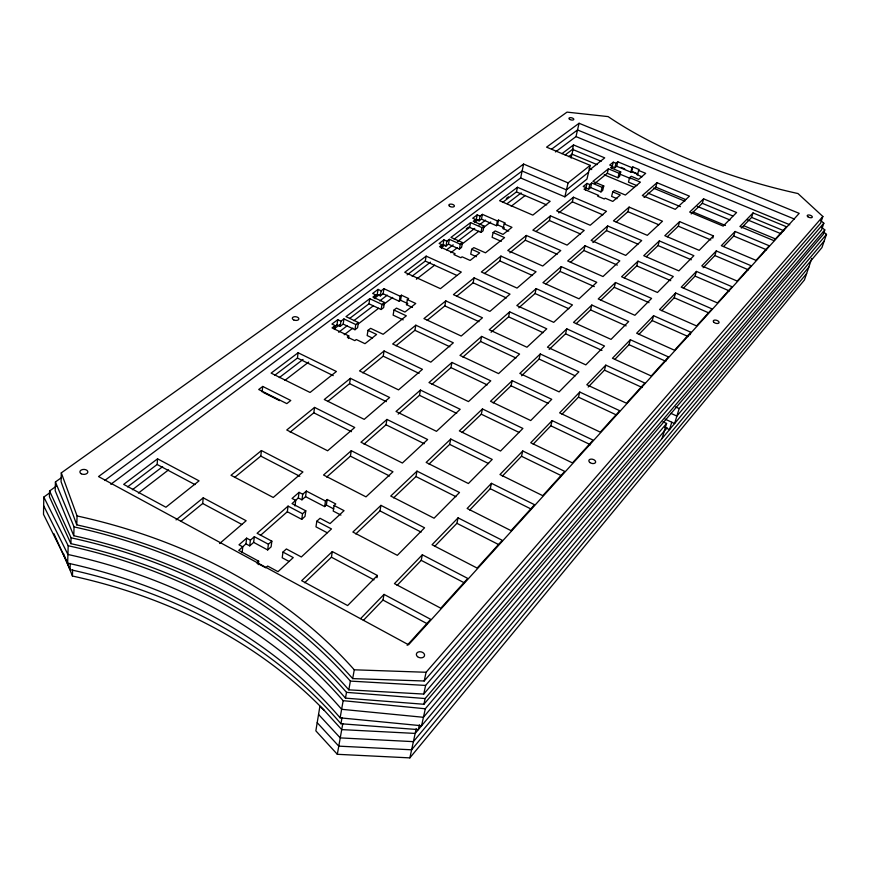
<?xml version="1.0" encoding="UTF-8"?>
<svg xmlns="http://www.w3.org/2000/svg" width="870" height="870" viewBox="0 0 870 870"><rect width="100%" height="100%" fill="white"/><g stroke="black" fill="none" stroke-linecap="round" stroke-linejoin="round"><path stroke-width="1.3" d="M50.416 492.311L43.815 497.074L43.5 514.333L67.653 563.129A683.526 520.042 -26.4 0 1 340.126 717.837L421.569 725.743L425.31 708.767L666.594 423.451L662.951 421.754M56.191 486.232L49.579 490.995L49.449 496.803L70.883 543.663A687.365 520.782 -25.2 0 1 345.466 698.142L423.897 704.265L823.27 234.356L824.793 229.919L821.737 227.342M60.943 478.011L55.419 481.969L55.212 490.734L73.765 535.746A686.571 519.738 -24.6 0 1 348.816 689.845L423.733 694.075L821.541 229.908L823.825 223.22L820.812 220.567M61.302 472.878L61.074 481.708L76.756 524.86A686.995 519.042 -23.8 0 1 352.687 678.611L424.201 680.992L820.573 223.198L822.857 216.478L797.964 193.542A256.617 99.55 15.5 0 1 608.108 116.602L567.033 112.121L61.302 472.878L77.071 515.953L76.756 524.86M67.653 563.129L68.186 545.74L43.815 497.074M419.394 724.819L418.35 729.604L340.931 723.753A676.947 516.932 -26.6 0 0 70.057 569.622L70.252 563.488M70.883 543.663L71.068 537.812L49.579 490.995M823.422 231.855L826.5 234.367L821.954 247.558L415.175 733.421L341.725 729.604L324.401 710.507A670.498 513.855 -26.7 0 0 72.438 576.027L72.634 569.959M73.765 535.746L74.059 526.905L55.419 481.969M127.585 486.895L157.144 464.482L157.546 458.827L199.056 480.849L165.92 507.232L123.681 484.372L157.546 458.827M180.808 521.369L202.699 503.502L203.232 497.825L246.145 520.749L219.61 543.532M242.121 552.57L242.773 546.86L238.989 544.816L246.634 538.138L250.397 540.172L249.723 545.86L245.971 543.837L246.634 538.138M262.109 391.848L262.74 386.443L290.787 400.494L286.817 403.626L258.705 389.51L262.74 386.443M234.606 477.467L260.782 456.097L261.435 450.562L302.934 471.975L273.245 497.466L231.007 475.281L261.435 450.562M253.659 542.391L254.344 536.703L268.406 544.25L267.677 549.938L253.659 542.391L249.723 545.86M258.249 564.619L258.673 561.193L238.75 550.395L245.971 543.837M340.931 515.083L333.21 511.06L334.08 505.492L335.776 503.947L327.185 499.489L325.478 501.022L306.338 491.071L302.727 494.247L299.073 492.344L298.301 497.923L292.048 503.621L305.794 510.831L302.542 513.735L288.068 506.122L257.096 533.277L271.842 541.173L271.114 546.849L267.677 549.938M274.8 375.231L297.42 358.07L298.106 352.763L336.407 371.49L310.068 392.468L271.125 373.121L298.106 352.763M260.402 535.442L287.317 511.734L288.068 506.122M327.229 532.766L315.973 526.839L316.81 521.228L331.481 528.938L301.335 556.974L286.382 548.959L282.967 552.069L282.206 557.757L289.036 561.433M294.974 505.97L295.735 500.38L292.07 498.466L299.073 492.344M290.167 432.118L313.809 412.815L314.57 407.421L354.732 427.485L327.631 450.769L286.763 429.997L314.57 407.421M298.301 497.923L301.944 499.826L302.727 494.247M287.317 511.734L301.749 519.336L302.542 513.735M301.944 499.826L305.555 496.639L306.338 491.071M305.794 510.831L305 516.421L301.749 519.336M334.558 329.491L335.124 325.587L331.938 324.064L337.756 319.692L340.931 321.204L343.944 318.931L355.765 324.553L358.396 322.531L345.988 316.637L369.761 298.693L381.974 304.413L384.486 302.488L372.893 297.062L375.742 294.908L372.643 293.462L378.058 289.395L381.147 290.83L383.953 288.709L400.102 296.213L401.429 295.191L408.672 298.562L407.356 299.584L406.475 304.652L412.456 307.436M334.102 327.066L337.005 324.869L337.756 319.692M337.005 324.869L340.17 326.391L340.931 321.204M340.17 326.391L343.182 324.097L343.944 318.931M348.381 338.517L348.783 335.918L332.057 327.903L335.124 325.587M305.555 496.639L324.64 506.59L325.478 501.022M324.64 506.59L326.337 505.046L327.185 499.489M343.182 324.097L354.971 329.73L355.765 324.553M358.396 322.531L357.592 327.696L354.971 329.73M327.685 401.505L349.577 383.637L350.392 378.33L389.64 397.514L364.204 419.351L324.282 399.526L350.392 378.33M349.533 318.529L368.967 303.793L369.761 298.693M304.663 582.748L331.426 557.202L332.318 551.569L377.384 575.483L376.971 577.734M403.201 319.877L393.131 315.147L393.99 310.046L406.333 315.821L383.137 334.287L370.598 328.327L367.988 330.372L367.162 335.548L372.545 338.115M375.133 298.725L375.742 294.908M326.674 477.054L350.403 456.152L351.273 450.703L392.968 471.779L365.998 496.857L323.542 475.02L351.273 450.703M374.002 296.909L377.243 294.462L378.058 289.395M377.243 294.462L380.331 295.898L381.147 290.83M380.331 295.898L383.126 293.766L383.953 288.709M368.967 303.793L381.147 309.513L381.974 304.413M384.486 302.488L383.648 307.578L381.147 309.513M362.779 372.86L383.213 356.178L384.083 350.969L422.439 369.337L398.525 389.88L359.527 370.914L384.083 350.969M383.126 293.766L399.243 301.281L400.102 296.213M399.243 301.281L400.559 300.248L401.429 295.191M364.062 444.124L386.019 424.777L386.954 419.427L427.648 439.535L402.386 463.025L360.963 442.221L386.954 419.427M340.126 717.837L343.15 700.676A690.573 522.642 -25.4 0 0 68.186 545.74M340.931 723.753L341.997 717.717M345.466 698.142L346.499 692.357A689.758 521.608 -24.9 0 0 71.068 537.812M355.808 533.941L379.972 510.886L380.951 505.361L424.571 527.796L397.329 555.332L352.872 532.048L380.951 505.361M811.797 258.433L804.445 279.933L409.857 757.879L337.321 754.301L342.791 723.612M348.816 689.845L350.371 681.101A690.171 520.934 -24.1 0 0 74.059 526.905M407.106 274.855L425.278 261.076L426.159 256.139L461.296 272.06L440.437 288.666L404.746 272.288L426.159 256.139M396.002 345.738L414.914 330.306L415.827 325.195L453.335 342.813L430.813 362.148L392.685 343.987L415.827 325.195M352.687 678.611L354.264 669.802A690.639 520.184 -23.4 0 0 77.071 515.953M441.416 248.461L442.09 244.796L439.132 243.469L443.928 239.87L446.875 241.197L449.355 239.315L460.328 244.231L462.492 242.567L450.964 237.412L470.594 222.611L481.947 227.614L484.024 226.026L473.247 221.274L475.596 219.501L472.714 218.229L477.206 214.857L480.077 216.119L482.404 214.357L497.422 220.947L498.521 220.099L505.252 223.046L504.165 223.894L503.175 228.658L508.743 231.105M441.112 246.188L443.026 244.742L443.928 239.87M443.026 244.742L445.962 246.058L446.875 241.197M398.145 414.109L419.471 395.317L420.449 390.064L460.186 409.291L436.479 431.335L396.035 411.466L420.449 390.064M445.962 246.058L448.441 244.176L449.355 239.315M363.334 620.43L382.974 600.05L384.029 594.395L430.693 619.331L407.127 645.344M427.17 320.301L444.831 305.892L445.788 300.868L482.469 317.789L461.22 336.037L423.94 318.605L445.788 300.868M448.441 244.176L459.403 249.092L460.328 244.231M393.621 497.857L415.958 476.553L416.991 471.127L459.512 492.496L434.065 518.205L390.739 496.063L416.991 471.127M462.492 242.567L461.557 247.417L459.403 249.092M454.183 239.141L469.659 227.396L470.594 222.611M475.129 221.883L475.596 219.501M474.476 220.969L476.271 219.61L477.206 214.857M501.283 241.381L492.126 237.336L493.116 232.54L504.578 237.608L485.471 252.822L473.824 247.624L471.681 249.298L470.724 254.16L476.434 256.715M476.271 219.61L479.131 220.871L480.077 216.119M431.988 384.301L450.932 367.608L451.954 362.442L490.778 380.853L468.484 401.581L428.986 382.572L451.954 362.442M479.131 220.871L481.458 219.109L482.404 214.357M469.659 227.396L480.99 232.41L481.947 227.614M484.024 226.026L483.067 230.811L480.99 232.41M456.609 296.278L473.117 282.804L474.106 277.867L510.005 294.136L489.919 311.384L453.444 294.647L474.106 277.867M397.09 585.39L421.221 560.345L422.341 554.788L467.766 578.43L440.785 608.206L394.447 583.629L422.341 554.788M429.03 464.069L449.659 444.385L450.747 439.056L492.224 459.436L468.397 483.524L426.159 462.427L450.747 439.056M481.458 219.109L496.444 225.7L497.422 220.947M496.444 225.7L497.542 224.851L498.521 220.099M462.894 357.07L480.577 341.486L481.643 336.418L519.586 354.068L498.586 373.6L459.991 355.395L481.643 336.418M484.47 273.539L499.902 260.946L500.913 256.095L536.061 271.755L517.052 288.09L481.349 271.984L500.913 256.095M502.838 202.231L516.454 191.9L517.433 187.267L550.166 201.307L532.821 215.118L499.597 200.72L517.433 187.267M110.816 484.307L520.651 177.969L523.599 164.06L568.088 182.885L590.208 165.365L546.577 147.16L579.072 123.268L799.204 213.357L408.563 644.779L98.527 476.564L523.599 164.06M434.63 546.425L456.902 523.316L458.077 517.846L502.294 540.324L477.151 568.077L432.053 544.75L458.077 517.846M462.079 432.531L481.295 414.196L482.437 408.954L522.903 428.442L500.544 451.03L459.338 430.9L482.437 408.954M424.201 680.992L426.093 672.271L822.857 216.478M409.857 757.879L416.208 728.679M423.733 694.075L425.615 685.429L823.825 223.22M491.071 332.242L508.569 316.832L509.668 311.841L546.762 328.806L526.948 347.228L489.223 329.763L509.668 311.841M509.853 252.822L525.295 240.218L526.339 235.455L560.758 250.549L542.739 266.024L507.786 250.517L526.339 235.455M423.897 704.265L425.147 698.545L824.793 229.919M493.138 402.908L511.06 385.801L512.223 380.658L551.743 399.308L530.722 420.547L490.506 401.287L512.223 380.658M535.953 231.518L549.416 220.534L550.471 215.847L584.205 230.419L567.099 245.112L532.864 230.158L550.471 215.847M469.691 510.037L490.256 488.69L491.474 483.318L534.561 504.73L511.06 530.656L467.146 508.471L491.474 483.318M518.781 307.839L535.05 293.516L536.159 288.612L572.449 304.924L553.722 322.335L516.834 305.555L536.159 288.612M565.141 154.969L572.514 149.379L573.526 144.931L604.726 157.861L589.371 170.096M571.068 158.068L573.167 148.911M555.473 151.945L576.005 136.601L579.072 123.268M520.651 177.969L564.858 196.827L568.088 182.885M558.747 212.922L572.34 201.818L573.428 197.218L606.477 211.29L590.219 225.254L556.669 210.823L573.428 197.218M521.576 375.775L539.096 359.049L540.292 353.992L578.887 371.871L559.095 391.881L519.825 373.437L540.292 353.992M545.892 283.968L560.117 271.429L561.248 266.622L596.766 282.315L579.029 298.812L542.945 282.663L561.248 266.622M590.208 165.365L586.946 179.068L564.858 196.827M502.371 476.107L521.5 456.261L522.761 450.975L564.76 471.399L542.76 495.682L499.967 474.541L522.761 450.975M585.477 189.921L587.011 183.418L589.784 184.592L591.731 183.004L602.073 187.354L603.769 185.952L592.916 181.384L608.391 168.813L619.092 173.271L620.734 171.923L610.566 167.692L612.436 166.181L609.718 165.05L613.263 162.179L615.971 163.299L617.809 161.809L631.979 167.671L632.838 166.953L639.189 169.585L637.177 174.75L642.071 176.784M585.923 187.963L588.686 189.138L589.784 184.592M588.686 189.138L590.632 187.55L591.731 183.004M570.394 262.381L583.89 250.495L585.042 245.753L619.821 260.891L602.997 276.529L567.686 260.978L585.042 245.753M549.155 349.457L565.554 333.797L566.783 328.827L604.498 345.999L585.825 364.867L547.458 347.184L566.783 328.827M590.632 187.55L600.952 191.9L602.073 187.354M603.769 185.952L602.66 190.486L600.952 191.9M594.917 183.396L607.293 173.293L608.391 168.813M613.263 162.179L612.165 166.627L614.862 167.758L616.699 166.257L617.809 161.809M611.882 168.41L612.436 166.181M614.862 167.758L615.971 163.299M533.179 444.135L550.851 425.8L552.135 420.612L593.101 440.133L572.449 462.916L530.733 442.743L552.135 420.612M636.84 185.636L628.466 182.134L629.608 177.654L640.407 182.145L625.399 195.043L614.438 190.432L612.752 191.857L611.621 196.402L616.982 198.665M607.293 173.293L617.972 177.752L619.092 173.271M620.734 171.923L619.603 176.392L617.972 177.752M592.894 242.556L606.466 230.604L607.641 225.95L641.69 240.555L625.726 255.399L591.143 240.403L607.641 225.95M576.168 323.673L590.578 309.927L591.817 305.044L628.695 321.541L611.044 339.376L573.547 322.389L591.817 305.044M616.699 166.257L630.837 172.119L631.979 167.671M630.837 172.119L631.707 171.401L632.838 166.953M561.987 414.24L578.452 397.155L579.768 392.044L619.744 410.738L600.322 432.162L559.627 412.869L579.768 392.044M616.178 222.046L627.933 211.693L629.119 207.114L662.483 221.219L647.313 235.335L613.437 220.86L629.119 207.114M600.822 300.15L614.264 287.328L615.514 282.522L651.597 298.41L634.882 315.288L598.223 298.954L615.514 282.522M588.196 387.03L604.454 370.152L605.792 365.139L644.822 383.05L626.53 403.245L586.815 384.757L605.792 365.139M644.072 197.479L655.795 187.148L656.991 182.678L689.453 196.152L675.261 209.344L642.332 195.532L656.991 182.678M624.192 277.856L636.731 265.894L637.993 261.174L673.293 276.486L657.459 292.483L621.593 276.758L637.993 261.174M614.872 359.343L629.01 344.672L630.369 339.735L668.497 356.939L651.238 375.981L612.447 358.266L630.369 339.735M646.377 256.683L658.057 245.547L659.329 240.903L693.89 255.671L678.861 270.864L643.756 255.704L659.329 240.903M667.225 236.792L678.328 226.2L679.611 221.632L713.465 235.9L712.78 238.184M639.058 334.243L652.228 320.573L653.598 315.723L690.856 332.264L690.138 334.689M661.744 310.699L674.217 297.747L675.588 292.983L712.03 308.904L696.587 325.945L659.547 309.579L675.588 292.983M691.171 213.933L702.318 203.308L703.602 198.838L736.596 212.519L723.166 226.091L689.682 212.073L703.602 198.838M683.428 288.188L695.065 276.105L696.446 271.418L732.094 286.763L717.456 302.923L681.232 287.154L696.446 271.418M703.123 267.742L714.868 255.552L716.26 250.941L751.136 265.741L737.238 281.086L701.796 265.894L716.26 250.941M662.048 438.534L666.594 423.451M671.77 422.233L669.519 429.628L664.647 427.355M826.5 234.367L679.155 408.596L674.598 423.549L665.071 419.112M723.622 246.471L733.704 236.009L735.085 231.474L769.243 245.775L756.03 260.358L721.339 245.688L735.085 231.474M741.338 228.081L751.626 217.402L753.018 212.943L786.469 226.766L773.887 240.642L739.924 226.472L753.018 212.943M806.642 273.528L411.619 749.799L338.778 746.145L317.202 722.687M808.839 267.079L413.391 741.642L340.246 737.901L318.55 714.455M664.31 431.02L423.429 717.293L341.627 709.3A687.017 521.358 -25.9 0 0 67.914 554.473L43.663 505.742M824.227 240.979L676.871 416.099L670.89 413.326M663.679 431.901L667.181 427.746M690.856 332.264L674.544 350.262L636.655 333.243L653.598 315.723M360.604 618.613L384.029 594.395M377.384 575.483L347.619 605.563L301.662 580.692L332.318 551.569M713.465 235.9L699.175 250.332L664.811 235.705L679.611 221.632M316.81 521.228L320.029 518.292L330.078 523.566L344.041 510.668L334.08 505.492M258.673 561.193L256.759 562.912L265.731 567.784L267.634 566.044L278.008 571.666L293.255 557.594L282.967 552.069M268.406 544.25L271.842 541.173M250.397 540.172L254.344 536.703M637.177 174.75L638.036 174.033L631.707 171.401M629.608 177.654L631.229 176.284L638.634 179.361L645.681 173.347L638.33 170.302M176.055 519.89L203.232 497.825M587.011 183.418L583.237 186.474L586.021 187.648L584.042 189.247L598.658 195.435L597.723 196.218L604.291 198.991L605.215 198.208L612.806 201.416L620.288 195.032L612.752 191.857M588.577 172.238L566.468 189.877L522.12 171.031L104.683 480.501M406.475 304.652L407.791 303.619L400.559 300.248M503.175 228.658L504.263 227.799L497.542 224.851M393.99 310.046L396.481 308.1L404.941 312.058L415.751 303.489L407.356 299.584M493.116 232.54L495.171 230.931L503.034 234.4L511.973 227.32L504.165 223.894M348.783 335.918L347.326 337.038L354.84 340.648L356.287 339.517L364.987 343.683L376.612 334.471L367.988 330.372M138.417 493.062L168.584 469.854M284.947 380.331L308.654 362.094M344.205 334.743L352.828 328.11M358.212 323.966L378.678 308.219M382.996 304.902L392.685 297.442M416.393 279.216L434.706 265.122M450.867 252.691L457.337 247.711M461.644 244.394L478.881 231.137M483.187 227.82L490.734 222.013M511.201 206.266L525.208 195.489M132.403 489.723L162.647 466.646M279.281 377.602L303.043 359.462M338.68 332.253L347.326 325.652M353.807 320.704L373.241 305.87M379.722 300.922L387.28 295.147M412.119 276.181L430.487 262.164M446.68 249.799L453.161 244.851M457.479 241.555L474.759 228.364M479.087 225.069L485.569 220.121M507.166 203.634L521.206 192.912M568.719 156.633L571.96 154.164L597.048 164.604M334.221 328.827L339.637 324.728M374.274 298.486L379.69 294.386M441.394 247.645L444.646 245.188M466.298 228.788L468.462 227.146M474.955 222.231L478.206 219.762M506.351 198.447L508.515 196.805M561.944 153.675L573.526 144.931M442.09 244.796L439.578 246.699L455.097 253.681L453.912 254.605L460.882 257.737L462.068 256.813L470.137 260.434L479.685 252.876L471.681 249.298M551.569 149.205L577.528 129.956L794.473 219.077M354.264 669.802L426.093 672.271M350.371 681.101L425.615 685.429M346.499 692.357L425.147 698.545M343.15 700.676L425.31 708.767M576.005 136.601L789.764 224.754M751.626 217.402L783.772 230.713M620.995 167.334L624.747 168.889M631 171.477L637.253 174.076M747.319 219.751L781.086 233.769M572.514 149.379L601.159 161.276M702.318 203.308L732.801 215.977M655.795 187.148L685.701 199.589M619.614 174.011L630.902 178.709M653.479 188.116L684.82 201.177M697.359 206.397L729.973 219.979M743.763 225.732L775.116 238.793M589.218 168.519L591.72 169.563M604.215 174.794L634.219 187.344M647.976 193.086L680.471 206.679M692.977 211.91L725.482 225.493M733.704 236.009L766.568 249.799M678.328 226.2L710.855 239.935M627.933 211.693L658.764 224.754M714.868 255.552L748.439 269.83M572.34 201.818L602.877 214.857M658.057 245.547L691.302 259.793M516.454 191.9L546.708 204.907M606.466 230.604L638.014 244.165M695.065 276.105L729.408 290.928M549.416 220.534L580.573 234.03M636.731 265.894L670.737 280.673M583.89 250.495L617.341 265.089M674.217 297.747L708.147 312.613M525.295 240.218L557.192 254.247M614.264 287.328L649.02 302.662M560.117 271.429L594.33 286.6M652.228 320.573L688.17 336.56M499.902 260.946L532.549 275.529M590.578 309.927L626.139 325.88M535.05 293.516L568.839 308.741M629.01 344.672L665.822 361.322M425.278 261.076L456.706 275.355M473.117 282.804L506.46 297.953M565.554 333.797L601.975 350.414M508.569 316.832L543.119 332.666M604.454 370.152L642.18 387.52M675.555 406.932L679.155 408.596M444.831 305.892L478.989 321.683M539.096 359.049L575.19 375.818M480.577 341.486L515.986 358.016M578.452 397.155L615.906 414.707M414.914 330.306L449.91 346.793M511.06 385.801L548.078 403.321M450.932 367.608L487.233 384.877M550.851 425.8L590.502 444.744M383.213 356.178L419.079 373.404M481.295 414.196L519.216 432.499M419.471 395.317L456.706 413.38M521.5 456.261L560.998 475.509M297.42 358.07L333.243 375.622M349.577 383.637L386.345 401.657M449.659 444.385L488.592 463.569M386.019 424.777L424.223 443.711M490.256 488.69L530.83 508.906M313.809 412.815L351.447 431.672M263.273 392.435L279.596 400.635M415.958 476.553L455.934 496.694M350.403 456.152L389.608 476.02M456.902 523.316L498.608 544.566M379.972 510.886L421.113 532.103M260.782 456.097L299.802 476.281M326.337 505.046L333.83 508.95M421.221 560.345L464.123 582.737M157.144 464.482L194.989 484.612M331.426 557.202L373.991 579.855M202.699 503.502L241.925 524.501M382.974 600.05L427.116 623.681M324.401 710.507L319.921 706.146L315.853 730.854L337.321 754.301M53.918 533.701L70.057 569.622M63.358 553.363L72.438 576.027M807.817 216.706A2.664 1.196 17 0 0 812.199 217.359A2.664 1.196 17 0 0 809.285 215.031A2.664 1.196 17 0 0 807.817 216.706M569.73 119.407A2.501 1.098 12.7 0 0 573.776 119.527A2.501 1.098 12.7 0 0 570.589 117.667A2.501 1.098 12.7 0 0 569.73 119.407M449.627 206.299A2.838 1.403 10.8 0 0 454.325 206.342A2.838 1.403 10.8 0 0 450.899 204.102A2.838 1.403 10.8 0 0 449.627 206.299M293.723 319.921A3.295 1.838 7.3 0 0 298.856 319.007A3.295 1.838 7.3 0 0 294.201 316.767A3.295 1.838 7.3 0 0 293.723 319.921M81.258 473.78A3.98 2.501 0.2 0 0 87.772 472.366A3.98 2.501 0.2 0 0 82.541 469.539A3.98 2.501 0.2 0 0 81.258 473.78M417.491 656.632A4.165 3.023 11.6 0 0 424.429 656.013A4.165 3.023 11.6 0 0 419.471 651.739A4.165 3.023 11.6 0 0 417.491 656.632M590.001 462.59A3.502 2.121 15.5 0 0 595.602 462.318A3.502 2.121 15.5 0 0 591.132 459.099A3.502 2.121 15.5 0 0 590.001 462.59M713.846 322.27A3.023 1.566 16.6 0 0 718.87 322.977A3.023 1.566 16.6 0 0 715.76 320.106A3.023 1.566 16.6 0 0 713.846 322.27"/></g></svg>
